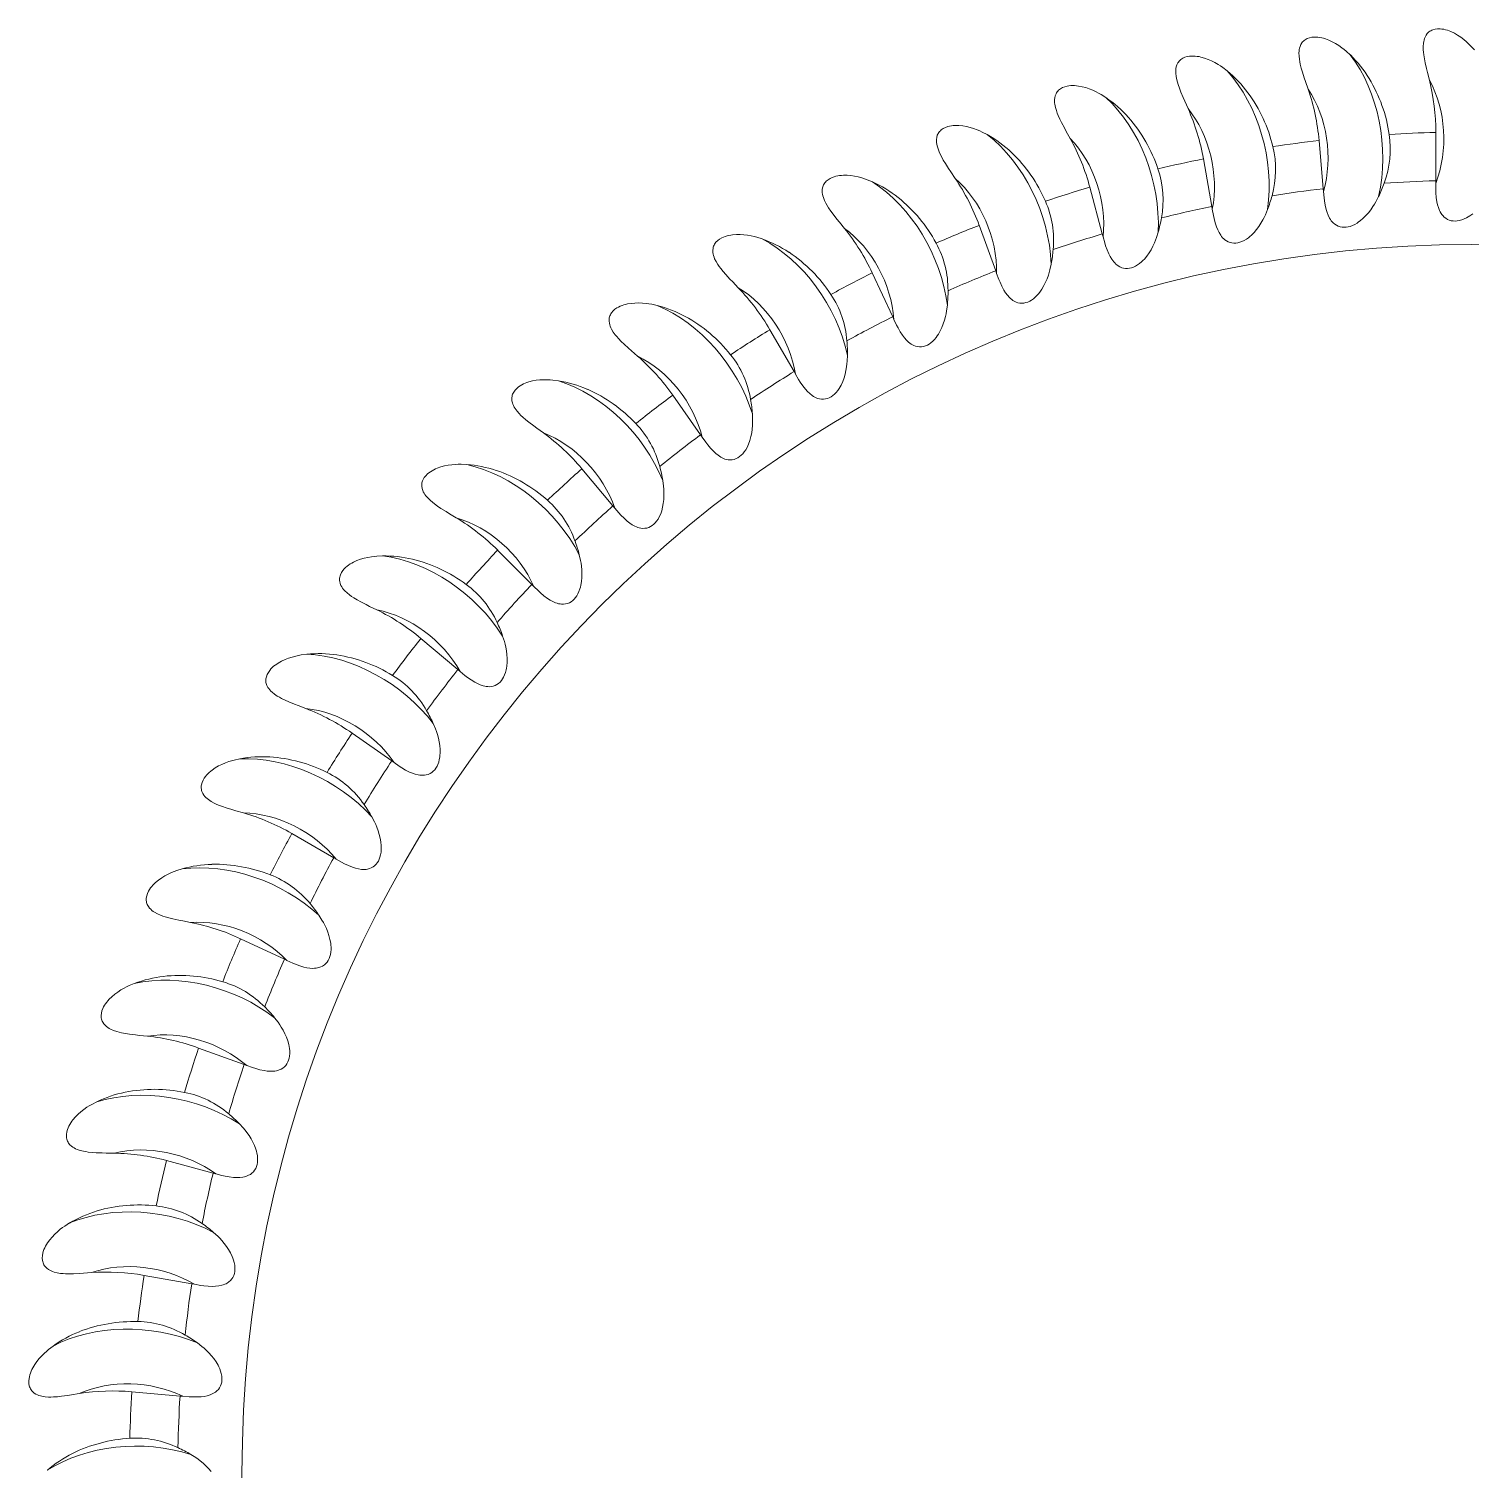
# Model space of a CAD drawing. Extents: x 89 to 607, y -37 to 440.
# Drawn here: x 547.79 to 577.61, y 221.12 to 250.93 of the extents above; entities that cross this region are included whole.
import ezdxf

# ---------------------------------------------------------------- set-up
doc = ezdxf.new("R2010")
doc.units = 0
doc.header["$LTSCALE"] = 7
doc.header["$MEASUREMENT"] = 0
doc.layers.add('8', color=252, linetype='CONTINUOUS', lineweight=15)

msp = doc.modelspace()

# ---------------------------------------------------------------- linework, layer by layer
at = {"layer": '8', "ltscale": 0.025009}
for p, q in [((576.874, 248.787), (576.874, 247.787)), ((574.46, 248.618), (574.547, 247.622)), ((572.07, 248.239), (572.243, 247.254)), ((569.722, 247.653), (569.98, 246.687)), ((567.433, 246.865), (567.776, 245.925)), ((565.223, 245.88), (565.646, 244.973)), ((563.106, 244.706), (563.607, 243.84)), ((561.1, 243.353), (561.674, 242.533)), ((559.22, 241.829), (559.863, 241.063)), ((555.892, 238.321), (556.658, 237.678)), ((554.47, 236.363), (555.289, 235.789)), ((553.224, 234.288), (554.09, 233.788)), ((550.168, 225.151), (551.153, 224.977))]:
    msp.add_line(p, q, dxfattribs=at)
at = {"layer": '8', "ltscale": 0.001468}
for p, q in [((574.547, 247.622), (574.552, 247.563)), ((576.874, 247.787), (576.874, 247.728)), ((572.243, 247.254), (572.253, 247.196)), ((569.98, 246.687), (569.995, 246.63)), ((561.674, 242.533), (561.707, 242.485)), ((559.863, 241.063), (559.9, 241.018)), ((558.187, 239.441), (558.228, 239.399)), ((556.658, 237.678), (556.703, 237.64)), ((554.09, 233.788), (554.141, 233.758)), ((553.07, 231.69), (553.123, 231.665)), ((551.596, 227.268), (551.652, 227.252))]:
    msp.add_line(p, q, dxfattribs=at)
at = {"layer": '8', "ltscale": 0.001467}
for p, q in [((567.776, 245.925), (567.795, 245.87)), ((565.646, 244.973), (565.67, 244.92)), ((563.607, 243.84), (563.636, 243.789)), ((555.289, 235.789), (555.337, 235.755)), ((552.236, 229.511), (552.291, 229.491))]:
    msp.add_line(p, q, dxfattribs=at)
at = {"layer": '8', "ltscale": 0.02501}
for p, q in [((557.479, 240.148), (558.187, 239.441)), ((551.296, 229.853), (552.236, 229.511)), ((549.916, 222.744), (550.912, 222.657))]:
    msp.add_line(p, q, dxfattribs=at)
at = {"layer": '8', "ltscale": 0.025008}
for p, q in [((552.163, 232.113), (553.07, 231.69)), ((550.63, 227.527), (551.596, 227.268))]:
    msp.add_line(p, q, dxfattribs=at)
at = {"layer": '8', "ltscale": 0.001469}
msp.add_line((551.153, 224.977), (551.211, 224.967), dxfattribs=at)
at = {"layer": '8', "ltscale": 0.001466}
msp.add_line((550.912, 222.657), (550.971, 222.652), dxfattribs=at)
at = {"layer": '8'}
for points in [[(577.674, 250.493), (577.595, 250.578), (577.554, 250.619), (577.511, 250.658), (577.452, 250.708), (577.39, 250.754), (577.326, 250.797), (577.258, 250.836), (577.188, 250.87), (577.152, 250.885), (577.115, 250.898), (577.077, 250.909), (577.039, 250.918), (577.001, 250.924), (576.962, 250.928), (576.911, 250.928), (576.861, 250.922), (576.814, 250.91), (576.791, 250.901), (576.77, 250.89), (576.75, 250.878), (576.731, 250.864), (576.714, 250.849), (576.699, 250.832), (576.672, 250.796), (576.652, 250.757), (576.64, 250.728), (576.631, 250.697), (576.624, 250.664), (576.619, 250.63), (576.615, 250.563), (576.616, 250.496), (576.62, 250.444), (576.626, 250.392), (576.639, 250.31), (576.655, 250.228), (576.682, 250.107), (576.702, 250.027), (576.742, 249.866)], [(575.108, 250.387), (575.022, 250.465), (574.978, 250.502), (574.932, 250.537), (574.868, 250.582), (574.803, 250.623), (574.735, 250.66), (574.664, 250.693), (574.591, 250.72), (574.554, 250.732), (574.516, 250.741), (574.477, 250.749), (574.439, 250.755), (574.4, 250.758), (574.361, 250.758), (574.31, 250.754), (574.261, 250.744), (574.215, 250.727), (574.193, 250.716), (574.173, 250.704), (574.154, 250.69), (574.137, 250.674), (574.121, 250.658), (574.107, 250.64), (574.084, 250.602), (574.067, 250.561), (574.058, 250.531), (574.052, 250.5), (574.047, 250.466), (574.045, 250.431), (574.047, 250.364), (574.054, 250.298), (574.063, 250.246), (574.073, 250.195), (574.093, 250.114), (574.116, 250.035), (574.154, 249.916), (574.18, 249.838), (574.234, 249.681)], [(572.561, 250.057), (572.469, 250.128), (572.421, 250.161), (572.372, 250.192), (572.306, 250.231), (572.237, 250.266), (572.166, 250.297), (572.092, 250.323), (572.017, 250.345), (571.979, 250.353), (571.94, 250.359), (571.901, 250.363), (571.862, 250.366), (571.823, 250.365), (571.785, 250.362), (571.735, 250.354), (571.686, 250.339), (571.642, 250.319), (571.621, 250.306), (571.602, 250.292), (571.584, 250.276), (571.569, 250.259), (571.554, 250.241), (571.542, 250.222), (571.522, 250.183), (571.509, 250.14), (571.503, 250.109), (571.499, 250.078), (571.498, 250.044), (571.499, 250.009), (571.506, 249.943), (571.519, 249.877), (571.532, 249.826), (571.547, 249.776), (571.574, 249.698), (571.604, 249.62), (571.652, 249.505), (571.685, 249.43), (571.752, 249.278)], [(570.052, 249.507), (569.955, 249.569), (569.904, 249.598), (569.853, 249.625), (569.783, 249.658), (569.711, 249.687), (569.638, 249.712), (569.562, 249.732), (569.486, 249.746), (569.447, 249.751), (569.408, 249.754), (569.369, 249.755), (569.33, 249.753), (569.291, 249.75), (569.253, 249.743), (569.204, 249.73), (569.157, 249.712), (569.114, 249.687), (569.095, 249.673), (569.077, 249.657), (569.061, 249.64), (569.046, 249.622), (569.034, 249.603), (569.023, 249.583), (569.007, 249.542), (568.997, 249.498), (568.994, 249.467), (568.993, 249.435), (568.994, 249.401), (568.998, 249.367), (569.012, 249.301), (569.03, 249.237), (569.048, 249.187), (569.067, 249.139), (569.101, 249.063), (569.137, 248.988), (569.195, 248.878), (569.235, 248.806), (569.315, 248.661)], [(567.602, 248.741), (567.499, 248.794), (567.446, 248.818), (567.393, 248.841), (567.32, 248.867), (567.246, 248.89), (567.171, 248.908), (567.094, 248.921), (567.016, 248.929), (566.977, 248.931), (566.938, 248.93), (566.899, 248.928), (566.86, 248.923), (566.822, 248.916), (566.784, 248.906), (566.736, 248.889), (566.691, 248.866), (566.651, 248.838), (566.633, 248.822), (566.616, 248.805), (566.602, 248.787), (566.589, 248.767), (566.578, 248.747), (566.569, 248.726), (566.557, 248.684), (566.551, 248.64), (566.55, 248.608), (566.552, 248.577), (566.557, 248.543), (566.564, 248.509), (566.583, 248.445), (566.607, 248.382), (566.628, 248.334), (566.652, 248.288), (566.692, 248.215), (566.735, 248.144), (566.802, 248.039), (566.848, 247.97), (566.94, 247.833)], [(565.227, 247.764), (565.12, 247.808), (565.065, 247.827), (565.01, 247.845), (564.935, 247.865), (564.859, 247.881), (564.783, 247.893), (564.705, 247.899), (564.627, 247.9), (564.588, 247.898), (564.549, 247.894), (564.51, 247.888), (564.472, 247.88), (564.435, 247.87), (564.398, 247.857), (564.352, 247.836), (564.309, 247.809), (564.271, 247.778), (564.255, 247.76), (564.24, 247.742), (564.227, 247.722), (564.216, 247.702), (564.207, 247.681), (564.2, 247.659), (564.191, 247.616), (564.189, 247.571), (564.191, 247.54), (564.196, 247.509), (564.203, 247.475), (564.213, 247.442), (564.237, 247.38), (564.267, 247.32), (564.293, 247.274), (564.32, 247.229), (564.367, 247.161), (564.416, 247.094), (564.491, 246.995), (564.543, 246.93), (564.647, 246.802)], [(574.552, 247.563), (574.564, 247.434), (574.573, 247.369), (574.588, 247.28), (574.608, 247.192), (574.627, 247.131), (574.65, 247.072), (574.678, 247.015), (574.695, 246.987), (574.714, 246.96), (574.733, 246.937), (574.754, 246.915), (574.786, 246.888), (574.82, 246.865), (574.857, 246.847), (574.897, 246.834), (574.937, 246.826), (574.979, 246.824), (575.021, 246.826), (575.063, 246.833), (575.104, 246.844), (575.153, 246.862), (575.2, 246.885), (575.246, 246.912), (575.279, 246.934), (575.312, 246.958), (575.373, 247.01), (575.43, 247.067), (575.482, 247.126), (575.53, 247.188), (575.575, 247.253), (575.606, 247.303), (575.636, 247.354), (575.691, 247.46)], [(576.874, 247.728), (576.875, 247.599), (576.877, 247.534), (576.885, 247.443), (576.897, 247.354), (576.911, 247.292), (576.928, 247.231), (576.952, 247.172), (576.966, 247.142), (576.983, 247.113), (577, 247.089), (577.019, 247.065), (577.048, 247.036), (577.08, 247.01), (577.116, 246.988), (577.154, 246.972), (577.194, 246.961), (577.235, 246.955), (577.277, 246.954), (577.319, 246.957), (577.361, 246.964), (577.412, 246.978), (577.461, 246.997), (577.509, 247.019), (577.544, 247.038), (577.578, 247.059), (577.643, 247.106)], [(572.253, 247.196), (572.277, 247.069), (572.291, 247.005), (572.313, 246.917), (572.342, 246.831), (572.365, 246.772), (572.393, 246.715), (572.427, 246.661), (572.446, 246.635), (572.468, 246.609), (572.489, 246.588), (572.511, 246.568), (572.545, 246.544), (572.581, 246.524), (572.62, 246.509), (572.66, 246.5), (572.702, 246.496), (572.743, 246.497), (572.785, 246.503), (572.826, 246.514), (572.866, 246.528), (572.913, 246.55), (572.958, 246.577), (573.002, 246.608), (573.033, 246.633), (573.063, 246.66), (573.119, 246.717), (573.171, 246.779), (573.218, 246.842), (573.26, 246.908), (573.299, 246.976), (573.326, 247.029), (573.352, 247.082), (573.397, 247.192)], [(562.946, 246.583), (562.836, 246.618), (562.78, 246.632), (562.723, 246.645), (562.647, 246.659), (562.57, 246.668), (562.493, 246.673), (562.415, 246.673), (562.337, 246.667), (562.298, 246.661), (562.26, 246.654), (562.222, 246.645), (562.184, 246.634), (562.148, 246.62), (562.113, 246.604), (562.068, 246.579), (562.028, 246.549), (561.993, 246.514), (561.978, 246.495), (561.965, 246.475), (561.954, 246.455), (561.944, 246.433), (561.937, 246.412), (561.932, 246.39), (561.927, 246.345), (561.929, 246.301), (561.934, 246.27), (561.941, 246.239), (561.952, 246.206), (561.964, 246.174), (561.994, 246.115), (562.029, 246.057), (562.058, 246.014), (562.09, 245.972), (562.142, 245.907), (562.196, 245.845), (562.281, 245.753), (562.338, 245.694), (562.453, 245.575)], [(569.995, 246.63), (570.03, 246.505), (570.049, 246.443), (570.08, 246.358), (570.115, 246.274), (570.144, 246.218), (570.177, 246.163), (570.215, 246.112), (570.237, 246.088), (570.26, 246.064), (570.283, 246.045), (570.307, 246.027), (570.343, 246.006), (570.381, 245.989), (570.42, 245.978), (570.461, 245.972), (570.503, 245.972), (570.545, 245.976), (570.586, 245.986), (570.626, 246), (570.664, 246.018), (570.709, 246.045), (570.752, 246.075), (570.792, 246.109), (570.821, 246.137), (570.849, 246.166), (570.9, 246.228), (570.946, 246.294), (570.987, 246.361), (571.023, 246.431), (571.056, 246.502), (571.079, 246.557), (571.099, 246.613), (571.135, 246.726)], [(567.795, 245.87), (567.841, 245.748), (567.865, 245.688), (567.903, 245.605), (567.946, 245.526), (567.979, 245.472), (568.017, 245.42), (568.059, 245.373), (568.083, 245.35), (568.108, 245.329), (568.133, 245.312), (568.158, 245.296), (568.196, 245.278), (568.235, 245.265), (568.276, 245.257), (568.317, 245.255), (568.358, 245.258), (568.399, 245.266), (568.44, 245.279), (568.478, 245.297), (568.515, 245.318), (568.557, 245.348), (568.597, 245.383), (568.635, 245.42), (568.661, 245.45), (568.686, 245.482), (568.732, 245.548), (568.772, 245.618), (568.807, 245.688), (568.837, 245.76), (568.864, 245.834), (568.881, 245.891), (568.897, 245.948), (568.922, 246.065)], [(560.777, 245.208), (560.664, 245.233), (560.607, 245.243), (560.549, 245.25), (560.472, 245.257), (560.395, 245.26), (560.318, 245.258), (560.24, 245.251), (560.163, 245.239), (560.125, 245.23), (560.087, 245.219), (560.05, 245.207), (560.014, 245.192), (559.979, 245.176), (559.945, 245.157), (559.903, 245.128), (559.865, 245.094), (559.834, 245.057), (559.82, 245.036), (559.809, 245.015), (559.8, 244.994), (559.792, 244.972), (559.787, 244.95), (559.784, 244.927), (559.783, 244.883), (559.788, 244.839), (559.796, 244.808), (559.806, 244.778), (559.819, 244.746), (559.835, 244.716), (559.869, 244.659), (559.909, 244.604), (559.942, 244.564), (559.977, 244.525), (560.035, 244.465), (560.094, 244.408), (560.186, 244.324), (560.248, 244.269), (560.373, 244.161)], [(565.67, 244.92), (565.726, 244.803), (565.756, 244.745), (565.8, 244.666), (565.85, 244.591), (565.888, 244.54), (565.93, 244.492), (565.976, 244.448), (566.002, 244.428), (566.029, 244.409), (566.055, 244.394), (566.081, 244.38), (566.12, 244.366), (566.161, 244.356), (566.202, 244.352), (566.243, 244.353), (566.284, 244.36), (566.324, 244.372), (566.363, 244.388), (566.4, 244.409), (566.435, 244.434), (566.475, 244.467), (566.511, 244.505), (566.545, 244.546), (566.569, 244.578), (566.591, 244.611), (566.631, 244.681), (566.665, 244.755), (566.693, 244.827), (566.717, 244.902), (566.737, 244.978), (566.75, 245.036), (566.76, 245.095), (566.776, 245.213)], [(563.636, 243.789), (563.701, 243.677), (563.736, 243.622), (563.787, 243.548), (563.843, 243.476), (563.886, 243.429), (563.932, 243.385), (563.981, 243.346), (564.009, 243.328), (564.038, 243.311), (564.065, 243.298), (564.092, 243.287), (564.133, 243.276), (564.174, 243.27), (564.215, 243.269), (564.256, 243.274), (564.296, 243.284), (564.335, 243.3), (564.372, 243.32), (564.407, 243.344), (564.44, 243.371), (564.476, 243.408), (564.51, 243.449), (564.54, 243.492), (564.561, 243.526), (564.58, 243.562), (564.613, 243.635), (564.641, 243.711), (564.663, 243.786), (564.68, 243.862), (564.694, 243.94), (564.701, 243.999), (564.707, 244.058), (564.712, 244.177)], [(558.736, 243.65), (558.621, 243.665), (558.563, 243.669), (558.506, 243.672), (558.428, 243.672), (558.351, 243.668), (558.274, 243.66), (558.197, 243.646), (558.121, 243.626), (558.084, 243.614), (558.048, 243.6), (558.012, 243.585), (557.977, 243.567), (557.943, 243.548), (557.911, 243.526), (557.872, 243.493), (557.838, 243.456), (557.81, 243.416), (557.798, 243.395), (557.788, 243.373), (557.781, 243.351), (557.776, 243.328), (557.772, 243.306), (557.771, 243.283), (557.774, 243.239), (557.783, 243.195), (557.793, 243.166), (557.806, 243.137), (557.822, 243.106), (557.84, 243.077), (557.88, 243.023), (557.924, 242.972), (557.961, 242.935), (557.999, 242.899), (558.061, 242.845), (558.126, 242.792), (558.225, 242.717), (558.291, 242.668), (558.425, 242.571)], [(561.707, 242.485), (561.783, 242.379), (561.822, 242.328), (561.88, 242.258), (561.942, 242.192), (561.988, 242.148), (562.038, 242.109), (562.091, 242.074), (562.12, 242.058), (562.15, 242.044), (562.178, 242.033), (562.206, 242.025), (562.247, 242.017), (562.289, 242.015), (562.33, 242.018), (562.37, 242.026), (562.41, 242.04), (562.447, 242.059), (562.482, 242.082), (562.515, 242.109), (562.545, 242.139), (562.578, 242.179), (562.608, 242.222), (562.634, 242.268), (562.652, 242.304), (562.668, 242.341), (562.695, 242.417), (562.716, 242.495), (562.731, 242.571), (562.742, 242.649), (562.748, 242.728), (562.751, 242.787), (562.751, 242.846), (562.746, 242.965)], [(556.839, 241.919), (556.723, 241.924), (556.665, 241.924), (556.607, 241.921), (556.53, 241.915), (556.453, 241.904), (556.378, 241.889), (556.302, 241.868), (556.228, 241.842), (556.192, 241.827), (556.157, 241.81), (556.123, 241.791), (556.09, 241.771), (556.058, 241.748), (556.028, 241.724), (555.992, 241.688), (555.961, 241.648), (555.936, 241.606), (555.926, 241.584), (555.919, 241.561), (555.913, 241.538), (555.91, 241.515), (555.909, 241.492), (555.909, 241.47), (555.916, 241.426), (555.929, 241.384), (555.942, 241.355), (555.957, 241.327), (555.976, 241.298), (555.996, 241.27), (556.04, 241.22), (556.089, 241.174), (556.129, 241.14), (556.17, 241.107), (556.237, 241.058), (556.306, 241.012), (556.411, 240.946), (556.481, 240.902), (556.623, 240.817)], [(559.9, 241.018), (559.984, 240.919), (560.028, 240.871), (560.092, 240.807), (560.159, 240.746), (560.209, 240.707), (560.262, 240.672), (560.318, 240.641), (560.348, 240.628), (560.379, 240.617), (560.408, 240.609), (560.437, 240.603), (560.479, 240.599), (560.52, 240.6), (560.561, 240.606), (560.601, 240.618), (560.639, 240.636), (560.674, 240.657), (560.707, 240.684), (560.738, 240.713), (560.765, 240.746), (560.794, 240.789), (560.82, 240.835), (560.843, 240.883), (560.857, 240.92), (560.87, 240.958), (560.89, 241.036), (560.904, 241.115), (560.912, 241.193), (560.916, 241.272), (560.916, 241.35), (560.913, 241.409), (560.908, 241.469), (560.893, 241.587)], [(558.228, 239.399), (558.32, 239.308), (558.368, 239.264), (558.437, 239.205), (558.509, 239.151), (558.563, 239.116), (558.618, 239.085), (558.677, 239.06), (558.708, 239.05), (558.74, 239.041), (558.769, 239.036), (558.799, 239.032), (558.841, 239.032), (558.882, 239.037), (558.922, 239.047), (558.961, 239.062), (558.997, 239.082), (559.03, 239.107), (559.061, 239.136), (559.088, 239.168), (559.113, 239.203), (559.139, 239.248), (559.16, 239.296), (559.178, 239.346), (559.189, 239.385), (559.199, 239.424), (559.212, 239.503), (559.219, 239.583), (559.221, 239.662), (559.218, 239.74), (559.211, 239.818), (559.203, 239.877), (559.193, 239.936), (559.167, 240.052)], [(555.099, 240.03), (554.984, 240.025), (554.926, 240.019), (554.869, 240.012), (554.792, 239.998), (554.717, 239.981), (554.643, 239.959), (554.569, 239.932), (554.498, 239.9), (554.463, 239.882), (554.43, 239.862), (554.397, 239.84), (554.366, 239.817), (554.336, 239.792), (554.309, 239.764), (554.276, 239.726), (554.248, 239.683), (554.227, 239.639), (554.22, 239.616), (554.214, 239.593), (554.211, 239.57), (554.209, 239.547), (554.21, 239.524), (554.213, 239.501), (554.223, 239.458), (554.24, 239.417), (554.255, 239.389), (554.273, 239.363), (554.294, 239.336), (554.317, 239.31), (554.365, 239.264), (554.417, 239.222), (554.46, 239.191), (554.504, 239.163), (554.575, 239.12), (554.647, 239.08), (554.758, 239.023), (554.832, 238.986), (554.981, 238.913)], [(556.703, 237.64), (556.803, 237.558), (556.854, 237.518), (556.928, 237.465), (557.005, 237.417), (557.061, 237.388), (557.119, 237.362), (557.179, 237.342), (557.212, 237.334), (557.244, 237.329), (557.274, 237.326), (557.304, 237.325), (557.345, 237.328), (557.386, 237.336), (557.425, 237.35), (557.462, 237.368), (557.496, 237.392), (557.528, 237.42), (557.556, 237.451), (557.58, 237.486), (557.602, 237.522), (557.623, 237.57), (557.641, 237.619), (557.654, 237.671), (557.662, 237.71), (557.668, 237.749), (557.674, 237.83), (557.674, 237.91), (557.669, 237.988), (557.66, 238.066), (557.646, 238.144), (557.632, 238.202), (557.617, 238.259), (557.581, 238.372)], [(553.531, 237.996), (553.417, 237.981), (553.36, 237.97), (553.303, 237.958), (553.228, 237.938), (553.155, 237.914), (553.083, 237.886), (553.012, 237.853), (552.944, 237.814), (552.911, 237.793), (552.879, 237.77), (552.848, 237.746), (552.819, 237.72), (552.792, 237.692), (552.767, 237.663), (552.738, 237.621), (552.714, 237.577), (552.697, 237.531), (552.691, 237.507), (552.688, 237.484), (552.686, 237.46), (552.687, 237.437), (552.689, 237.414), (552.694, 237.392), (552.708, 237.35), (552.729, 237.311), (552.746, 237.284), (552.766, 237.26), (552.789, 237.234), (552.814, 237.211), (552.866, 237.169), (552.922, 237.132), (552.967, 237.105), (553.013, 237.08), (553.088, 237.044), (553.164, 237.01), (553.279, 236.963), (553.356, 236.933), (553.51, 236.873)], [(555.337, 235.755), (555.444, 235.682), (555.499, 235.646), (555.577, 235.601), (555.657, 235.56), (555.716, 235.535), (555.776, 235.514), (555.838, 235.5), (555.87, 235.495), (555.903, 235.492), (555.933, 235.492), (555.963, 235.494), (556.004, 235.5), (556.044, 235.512), (556.082, 235.529), (556.117, 235.551), (556.149, 235.577), (556.178, 235.607), (556.203, 235.641), (556.225, 235.678), (556.243, 235.716), (556.26, 235.765), (556.273, 235.816), (556.282, 235.868), (556.286, 235.908), (556.289, 235.948), (556.288, 236.029), (556.281, 236.109), (556.269, 236.187), (556.253, 236.263), (556.232, 236.339), (556.214, 236.396), (556.194, 236.451), (556.148, 236.561)], [(552.146, 235.833), (552.034, 235.808), (551.978, 235.793), (551.922, 235.775), (551.85, 235.749), (551.778, 235.719), (551.709, 235.685), (551.641, 235.645), (551.577, 235.601), (551.546, 235.577), (551.516, 235.552), (551.488, 235.525), (551.461, 235.496), (551.437, 235.466), (551.414, 235.435), (551.388, 235.391), (551.368, 235.344), (551.356, 235.297), (551.352, 235.273), (551.351, 235.249), (551.351, 235.226), (551.354, 235.203), (551.358, 235.18), (551.365, 235.159), (551.383, 235.118), (551.406, 235.081), (551.426, 235.056), (551.448, 235.033), (551.474, 235.01), (551.501, 234.989), (551.556, 234.952), (551.615, 234.919), (551.662, 234.897), (551.71, 234.876), (551.788, 234.846), (551.866, 234.819), (551.985, 234.782), (552.064, 234.759), (552.223, 234.713)], [(554.141, 233.758), (554.253, 233.694), (554.311, 233.664), (554.393, 233.625), (554.477, 233.592), (554.537, 233.572), (554.599, 233.557), (554.662, 233.547), (554.695, 233.545), (554.728, 233.546), (554.758, 233.548), (554.787, 233.552), (554.827, 233.563), (554.866, 233.578), (554.902, 233.598), (554.935, 233.623), (554.965, 233.652), (554.991, 233.685), (555.013, 233.72), (555.032, 233.759), (555.046, 233.799), (555.059, 233.849), (555.068, 233.901), (555.072, 233.954), (555.073, 233.994), (555.072, 234.034), (555.064, 234.114), (555.05, 234.193), (555.032, 234.269), (555.009, 234.344), (554.981, 234.418), (554.959, 234.473), (554.934, 234.527), (554.879, 234.632)], [(550.955, 233.558), (550.845, 233.523), (550.791, 233.503), (550.737, 233.481), (550.667, 233.448), (550.599, 233.412), (550.533, 233.372), (550.469, 233.327), (550.408, 233.277), (550.38, 233.251), (550.352, 233.223), (550.326, 233.193), (550.302, 233.163), (550.28, 233.131), (550.26, 233.097), (550.239, 233.051), (550.223, 233.003), (550.214, 232.955), (550.213, 232.931), (550.213, 232.907), (550.216, 232.884), (550.221, 232.861), (550.227, 232.839), (550.236, 232.818), (550.257, 232.779), (550.284, 232.744), (550.306, 232.721), (550.329, 232.7), (550.357, 232.679), (550.386, 232.66), (550.444, 232.628), (550.506, 232.601), (550.555, 232.583), (550.604, 232.566), (550.684, 232.544), (550.765, 232.524), (550.886, 232.497), (550.967, 232.481), (551.13, 232.449)], [(553.123, 231.665), (553.241, 231.611), (553.301, 231.586), (553.386, 231.554), (553.472, 231.528), (553.534, 231.514), (553.597, 231.504), (553.66, 231.5), (553.693, 231.501), (553.726, 231.504), (553.756, 231.509), (553.785, 231.516), (553.824, 231.53), (553.861, 231.548), (553.896, 231.571), (553.927, 231.599), (553.954, 231.631), (553.977, 231.666), (553.995, 231.703), (554.01, 231.743), (554.021, 231.784), (554.03, 231.835), (554.034, 231.888), (554.034, 231.941), (554.031, 231.981), (554.027, 232.02), (554.012, 232.1), (553.991, 232.178), (553.966, 232.252), (553.937, 232.324), (553.903, 232.396), (553.875, 232.448), (553.846, 232.499), (553.782, 232.6)], [(549.967, 231.188), (549.86, 231.144), (549.808, 231.119), (549.756, 231.092), (549.689, 231.053), (549.625, 231.011), (549.562, 230.965), (549.502, 230.915), (549.447, 230.86), (549.42, 230.831), (549.396, 230.801), (549.372, 230.77), (549.351, 230.737), (549.332, 230.703), (549.315, 230.668), (549.297, 230.62), (549.286, 230.571), (549.281, 230.523), (549.282, 230.498), (549.285, 230.475), (549.289, 230.452), (549.296, 230.429), (549.305, 230.408), (549.315, 230.388), (549.339, 230.351), (549.369, 230.318), (549.393, 230.297), (549.418, 230.279), (549.447, 230.26), (549.478, 230.244), (549.539, 230.217), (549.603, 230.195), (549.653, 230.181), (549.704, 230.169), (549.785, 230.154), (549.867, 230.141), (549.991, 230.125), (550.073, 230.115), (550.237, 230.098)], [(552.291, 229.491), (552.413, 229.447), (552.476, 229.428), (552.563, 229.404), (552.651, 229.385), (552.714, 229.376), (552.778, 229.372), (552.841, 229.374), (552.874, 229.377), (552.906, 229.383), (552.935, 229.391), (552.964, 229.4), (553.002, 229.417), (553.037, 229.439), (553.069, 229.465), (553.098, 229.495), (553.122, 229.529), (553.142, 229.566), (553.157, 229.605), (553.169, 229.646), (553.176, 229.688), (553.18, 229.74), (553.18, 229.792), (553.175, 229.845), (553.169, 229.884), (553.161, 229.924), (553.139, 230.001), (553.112, 230.077), (553.08, 230.149), (553.044, 230.219), (553.005, 230.287), (552.973, 230.336), (552.939, 230.385), (552.866, 230.479)], [(549.189, 228.741), (549.087, 228.687), (549.037, 228.658), (548.988, 228.627), (548.924, 228.582), (548.863, 228.535), (548.805, 228.484), (548.75, 228.428), (548.699, 228.369), (548.676, 228.338), (548.653, 228.305), (548.633, 228.272), (548.615, 228.238), (548.599, 228.202), (548.585, 228.166), (548.572, 228.117), (548.564, 228.067), (548.564, 228.018), (548.567, 227.994), (548.572, 227.97), (548.578, 227.948), (548.587, 227.927), (548.597, 227.906), (548.609, 227.887), (548.637, 227.852), (548.669, 227.822), (548.695, 227.803), (548.722, 227.787), (548.752, 227.771), (548.784, 227.757), (548.847, 227.736), (548.913, 227.72), (548.964, 227.71), (549.016, 227.703), (549.098, 227.694), (549.181, 227.688), (549.305, 227.683), (549.388, 227.681), (549.553, 227.679)], [(551.652, 227.252), (551.778, 227.22), (551.842, 227.206), (551.93, 227.189), (552.02, 227.178), (552.084, 227.175), (552.147, 227.176), (552.21, 227.184), (552.243, 227.19), (552.275, 227.199), (552.303, 227.209), (552.33, 227.221), (552.367, 227.241), (552.4, 227.266), (552.43, 227.294), (552.455, 227.327), (552.477, 227.363), (552.493, 227.401), (552.505, 227.442), (552.513, 227.483), (552.517, 227.526), (552.516, 227.578), (552.511, 227.63), (552.502, 227.682), (552.492, 227.721), (552.481, 227.759), (552.453, 227.835), (552.419, 227.908), (552.381, 227.977), (552.339, 228.043), (552.294, 228.107), (552.258, 228.154), (552.22, 228.2), (552.139, 228.287)], [(548.628, 226.235), (548.53, 226.172), (548.483, 226.139), (548.437, 226.104), (548.377, 226.054), (548.321, 226.001), (548.267, 225.945), (548.217, 225.885), (548.172, 225.822), (548.151, 225.789), (548.132, 225.754), (548.114, 225.719), (548.099, 225.684), (548.086, 225.647), (548.076, 225.61), (548.067, 225.56), (548.064, 225.509), (548.068, 225.46), (548.073, 225.437), (548.08, 225.414), (548.088, 225.392), (548.098, 225.371), (548.11, 225.352), (548.124, 225.333), (548.155, 225.301), (548.19, 225.274), (548.217, 225.258), (548.245, 225.244), (548.277, 225.231), (548.31, 225.22), (548.375, 225.204), (548.441, 225.194), (548.493, 225.189), (548.545, 225.186), (548.628, 225.184), (548.711, 225.186), (548.835, 225.192), (548.918, 225.197), (549.083, 225.208)], [(551.211, 224.967), (551.339, 224.945), (551.404, 224.937), (551.494, 224.928), (551.584, 224.925), (551.648, 224.927), (551.711, 224.934), (551.773, 224.947), (551.805, 224.956), (551.836, 224.968), (551.863, 224.98), (551.889, 224.994), (551.924, 225.018), (551.955, 225.045), (551.982, 225.077), (552.005, 225.111), (552.023, 225.149), (552.036, 225.188), (552.044, 225.23), (552.048, 225.272), (552.048, 225.314), (552.044, 225.366), (552.034, 225.418), (552.02, 225.469), (552.007, 225.507), (551.992, 225.544), (551.958, 225.617), (551.917, 225.687), (551.874, 225.752), (551.827, 225.814), (551.776, 225.874), (551.735, 225.918), (551.694, 225.96), (551.606, 226.04)], [(548.286, 223.689), (548.195, 223.619), (548.151, 223.581), (548.108, 223.542), (548.053, 223.488), (548.001, 223.43), (547.953, 223.37), (547.908, 223.306), (547.868, 223.238), (547.851, 223.203), (547.834, 223.168), (547.82, 223.131), (547.808, 223.094), (547.798, 223.057), (547.791, 223.019), (547.786, 222.968), (547.788, 222.918), (547.796, 222.869), (547.803, 222.846), (547.812, 222.824), (547.823, 222.803), (547.835, 222.783), (547.848, 222.765), (547.863, 222.748), (547.897, 222.718), (547.934, 222.694), (547.962, 222.68), (547.992, 222.669), (548.025, 222.659), (548.058, 222.651), (548.124, 222.641), (548.191, 222.636), (548.244, 222.636), (548.296, 222.637), (548.379, 222.643), (548.461, 222.652), (548.584, 222.668), (548.666, 222.681), (548.83, 222.707)], [(550.971, 222.652), (551.1, 222.641), (551.165, 222.638), (551.256, 222.638), (551.346, 222.642), (551.409, 222.65), (551.471, 222.663), (551.532, 222.681), (551.563, 222.693), (551.593, 222.707), (551.619, 222.722), (551.644, 222.738), (551.676, 222.764), (551.705, 222.795), (551.729, 222.828), (551.749, 222.865), (551.763, 222.903), (551.773, 222.944), (551.778, 222.986), (551.778, 223.028), (551.774, 223.071), (551.765, 223.122), (551.751, 223.173), (551.733, 223.222), (551.716, 223.259), (551.699, 223.295), (551.658, 223.364), (551.612, 223.43), (551.563, 223.491), (551.51, 223.55), (551.454, 223.605), (551.41, 223.645), (551.365, 223.683), (551.27, 223.755)], [(551.555, 221.094), (551.503, 221.156), (551.449, 221.212), (551.392, 221.266), (551.331, 221.316), (551.284, 221.352), (551.236, 221.386), (551.135, 221.45)]]:
    msp.add_lwpolyline(points, dxfattribs=at)
msp.add_circle((577.605, 221.056), 25.412, dxfattribs=at)
for centre, radius, start, end in [((573.34, 248.578), 2.53, 31.5186, 45.6545), ((570.957, 248.101), 2.53, 36.5186, 50.6545), ((572.823, 248.288), 3.123, 8.4196, 31.0938), ((570.468, 247.768), 3.123, 13.4196, 36.0938), ((570.019, 248.232), 4.458, 4.9731, 18.9765), ((572.416, 248.79), 4.458, 359.9731, 13.9765), ((568.625, 247.419), 2.53, 41.5186, 55.6545), ((568.167, 247.044), 3.123, 18.4196, 41.0938), ((567.679, 247.467), 4.458, 9.9731, 23.9766), ((566.362, 246.536), 2.53, 46.5186, 60.6545), ((573.921, 248.444), 2.014, 339.4302, 8.5932), ((577.605, 221.056), 27.741, 91.5107, 93.4985), ((565.415, 246.501), 4.458, 14.9731, 28.9766), ((571.549, 248.019), 2.014, 344.4255, 13.5932), ((577.605, 221.056), 27.741, 96.5107, 98.4985), ((565.938, 246.122), 3.123, 23.4196, 46.0938), ((577.605, 221.056), 27.741, 101.5107, 103.4985), ((563.244, 245.342), 4.458, 19.9731, 33.9766), ((569.222, 247.389), 2.014, 349.4228, 18.5917), ((564.184, 245.459), 2.53, 51.5186, 65.6545), ((577.605, 221.056), 27.741, 106.5107, 108.4985), ((577.605, 221.056), 26.741, 96.5672, 98.855), ((572.892, 248.802), 3.105, 334.3744, 339.9205), ((577.605, 221.056), 26.741, 91.5672, 93.855), ((563.798, 245.01), 3.123, 28.4196, 51.0938), ((566.958, 246.558), 2.014, 354.4253, 23.5933), ((577.605, 221.056), 26.741, 101.5672, 103.855), ((570.491, 248.286), 3.105, 339.3744, 344.9205), ((568.145, 247.562), 3.105, 344.3744, 349.9205), ((561.182, 243.998), 4.458, 24.9731, 38.9766), ((577.605, 221.056), 27.741, 111.5107, 113.4985), ((577.605, 221.056), 26.741, 106.5672, 108.855), ((562.108, 244.196), 2.53, 56.5186, 70.6545), ((561.764, 243.716), 3.121, 33.4278, 56.1096), ((564.776, 245.533), 2.014, 359.4253, 28.5933), ((565.871, 246.637), 3.105, 349.3744, 354.9205), ((577.605, 221.056), 27.741, 116.5107, 118.4985), ((577.605, 221.056), 26.741, 111.5672, 113.855), ((559.245, 242.479), 4.458, 29.9731, 43.9766), ((562.692, 244.322), 2.014, 4.4253, 33.5933), ((563.686, 245.517), 3.105, 354.3744, 359.9205), ((560.15, 242.757), 2.53, 61.5186, 75.6545), ((559.848, 242.248), 3.123, 38.4196, 61.0938), ((577.605, 221.056), 26.741, 116.5672, 118.855), ((577.605, 221.056), 27.741, 121.5107, 123.4985), ((561.607, 244.211), 3.105, 359.3744, 4.9205), ((557.447, 240.798), 4.458, 34.9731, 48.9765), ((560.721, 242.933), 2.014, 9.4253, 38.5933), ((558.325, 241.153), 2.53, 66.5186, 80.6545), ((577.605, 221.056), 26.741, 121.5672, 123.855), ((558.068, 240.62), 3.123, 43.4196, 66.0938), ((577.605, 221.056), 27.741, 126.5107, 128.4985), ((559.65, 242.728), 3.105, 4.3744, 9.9205), ((558.878, 241.378), 2.014, 14.4253, 43.5933), ((555.804, 238.966), 4.458, 39.9731, 53.9765), ((577.605, 221.056), 26.741, 126.5672, 128.855), ((556.647, 239.397), 2.53, 71.5186, 85.6545), ((557.829, 241.081), 3.105, 9.3744, 14.9205), ((556.437, 238.843), 3.123, 48.4196, 71.0938), ((577.605, 221.056), 27.741, 131.5107, 133.4985), ((557.178, 239.669), 2.014, 19.4253, 48.5933), ((577.605, 221.056), 26.741, 131.5672, 133.855), ((554.326, 236.997), 4.458, 44.9731, 58.9765), ((577.605, 221.056), 27.741, 136.5107, 138.4985), ((556.159, 239.281), 3.105, 14.3744, 19.9205), ((555.128, 237.5), 2.53, 76.5186, 90.6545), ((554.968, 236.93), 3.123, 53.4196, 76.0938), ((555.634, 237.818), 2.014, 24.4253, 53.5933), ((577.605, 221.056), 26.741, 136.5672, 138.855), ((553.025, 234.908), 4.458, 49.9731, 63.9765), ((554.653, 237.342), 3.105, 19.3744, 24.9205), ((577.605, 221.056), 27.741, 141.5107, 143.4985), ((553.781, 235.479), 2.53, 81.5186, 95.6545), ((553.67, 234.897), 3.123, 58.4196, 81.0938), ((577.605, 221.056), 26.741, 141.5672, 143.855), ((554.257, 235.839), 2.014, 29.4253, 58.5933), ((551.911, 232.713), 4.458, 54.9731, 68.9765), ((553.32, 235.28), 3.105, 24.3744, 29.9205), ((577.605, 221.056), 27.741, 146.5107, 148.4985), ((552.614, 233.347), 2.53, 86.5186, 100.6545), ((552.555, 232.758), 3.123, 63.4196, 86.0938), ((577.605, 221.056), 26.741, 146.5672, 148.855), ((553.057, 233.748), 2.014, 34.4253, 63.5933), ((550.993, 230.429), 4.458, 59.9731, 73.9766), ((552.173, 233.109), 3.105, 29.3744, 34.9205), ((577.605, 221.056), 27.741, 151.5107, 153.4985), ((577.605, 221.056), 26.741, 151.5672, 153.855), ((551.638, 231.122), 2.53, 91.5186, 105.6545), ((551.631, 230.53), 3.123, 68.4196, 91.0938), ((552.044, 231.56), 2.014, 39.4253, 68.5933), ((551.219, 230.847), 3.105, 34.3744, 39.9205), ((550.277, 228.074), 4.458, 64.9731, 78.9766), ((577.605, 221.056), 27.741, 156.5107, 158.4985), ((577.605, 221.056), 26.741, 156.5672, 158.855), ((550.859, 228.821), 2.53, 96.5186, 110.6545), ((550.904, 228.23), 3.123, 73.4196, 96.0938), ((551.226, 229.292), 2.014, 44.4253, 73.5933), ((550.466, 228.51), 3.105, 39.3744, 44.9205), ((549.77, 225.665), 4.458, 69.9731, 83.9765), ((577.605, 221.056), 27.741, 161.5107, 163.4985), ((577.605, 221.056), 26.741, 161.5672, 163.855), ((550.284, 226.46), 2.53, 101.5186, 115.6545), ((550.38, 225.876), 3.123, 78.4196, 101.0938), ((550.609, 226.962), 2.014, 49.4253, 78.5933), ((549.92, 226.116), 3.105, 44.3744, 49.9205), ((549.474, 223.222), 4.458, 74.9731, 88.9765), ((577.605, 221.056), 27.741, 166.5107, 168.4985), ((577.605, 221.056), 26.741, 166.5672, 168.855), ((549.917, 224.058), 2.53, 106.5186, 120.6545), ((550.063, 223.485), 3.123, 83.4196, 106.0938), ((550.197, 224.586), 2.014, 54.4254, 83.5931), ((549.584, 223.684), 3.105, 49.3744, 54.9205), ((549.392, 220.762), 4.458, 79.9731, 93.9765), ((577.605, 221.056), 27.741, 171.5107, 173.4985), ((577.605, 221.056), 26.741, 171.5672, 173.855), ((549.761, 221.634), 2.53, 111.5186, 125.6545), ((549.957, 221.075), 3.123, 88.4196, 111.0938), ((549.993, 222.184), 2.014, 59.4232, 88.5919), ((549.462, 221.232), 3.105, 54.3744, 59.9205), ((549.525, 218.304), 4.458, 84.9731, 98.9765), ((577.605, 221.056), 27.741, 176.5107, 178.4985), ((577.605, 221.056), 26.741, 176.5672, 178.855), ((550.06, 218.665), 3.123, 93.4196, 116.0938), ((550, 219.773), 2.014, 64.4302, 93.5932), ((549.554, 218.778), 3.105, 59.3744, 64.9205), ((549.817, 219.205), 2.53, 116.5186, 130.6545)]:
    msp.add_arc(centre, radius, start, end, dxfattribs=at)
at = {"layer": '8', "extrusion": (0, 0, -1)}
for centre, major_axis, start_param, end_param in [((573.826, 248.431), (-0.24, 2.74), 0.839293, 1.994153), ((571.455, 247.997), (-0.478, 2.708), 0.839293, 1.994153), ((573.263, 248.381), (-0.17, 1.943), 0.901229, 2.066508), ((575.661, 248.656), (0, 1.95), 0.901229, 2.066508), ((569.13, 247.359), (-0.712, 2.656), 0.839293, 1.994153), ((570.898, 247.899), (-0.339, 1.92), 0.901229, 2.066508), ((566.87, 246.52), (-0.941, 2.584), 0.839293, 1.994153), ((568.584, 247.212), (-0.505, 1.884), 0.901229, 2.066508), ((566.338, 246.326), (-0.667, 1.832), 0.901229, 2.066508), ((564.692, 245.487), (-1.162, 2.492), 0.839293, 1.994153), ((564.179, 245.248), (-0.824, 1.767), 0.901229, 2.066508), ((562.611, 244.269), (-1.375, 2.382), 0.839293, 1.994153), ((562.121, 243.986), (-0.975, 1.689), 0.901229, 2.066508), ((560.645, 242.874), (-1.577, 2.253), 0.839293, 1.994153), ((560.182, 242.549), (-1.118, 1.597), 0.901229, 2.066508), ((558.808, 241.312), (-1.768, 2.107), 0.839293, 1.994153), ((558.375, 240.949), (-1.253, 1.494), 0.901229, 2.066508), ((557.114, 239.597), (-1.945, 1.945), 0.839293, 1.994153), ((556.714, 239.197), (-1.379, 1.379), 0.901229, 2.066508), ((555.576, 237.741), (-2.107, 1.768), 0.839293, 1.994153), ((555.213, 237.307), (-1.494, 1.253), 0.901229, 2.066508), ((554.206, 235.757), (-2.253, 1.577), 0.839293, 1.994153), ((553.882, 235.294), (-1.597, 1.118), 0.901229, 2.066508), ((553.014, 233.662), (-2.382, 1.375), 0.839293, 1.994153), ((552.731, 233.172), (-1.689, 0.975), 0.901229, 2.066508), ((552.009, 231.47), (-2.492, 1.162), 0.839293, 1.994153), ((551.77, 230.958), (-1.767, 0.824), 0.901229, 2.066508), ((551.198, 229.2), (-2.584, 0.941), 0.839293, 1.994153), ((551.005, 228.668), (-1.832, 0.667), 0.901229, 2.066508), ((550.589, 226.867), (-2.656, 0.712), 0.839293, 1.994153), ((550.443, 226.321), (-1.884, 0.505), 0.901229, 2.066508), ((550.185, 224.491), (-2.708, 0.478), 0.839293, 1.994153), ((550.087, 223.934), (-1.92, 0.339), 0.901229, 2.066508), ((549.99, 222.088), (-2.74, 0.24), 0.839293, 1.994153), ((549.941, 221.524), (-1.943, 0.17), 0.901229, 2.066508), ((550.005, 219.677), (-2.75, 0), 0.839293, 1.994153)]:
    msp.add_ellipse(centre, major_axis=major_axis, ratio=0.707107, start_param=start_param, end_param=end_param, dxfattribs=at)

doc.saveas('drawing.dxf')
